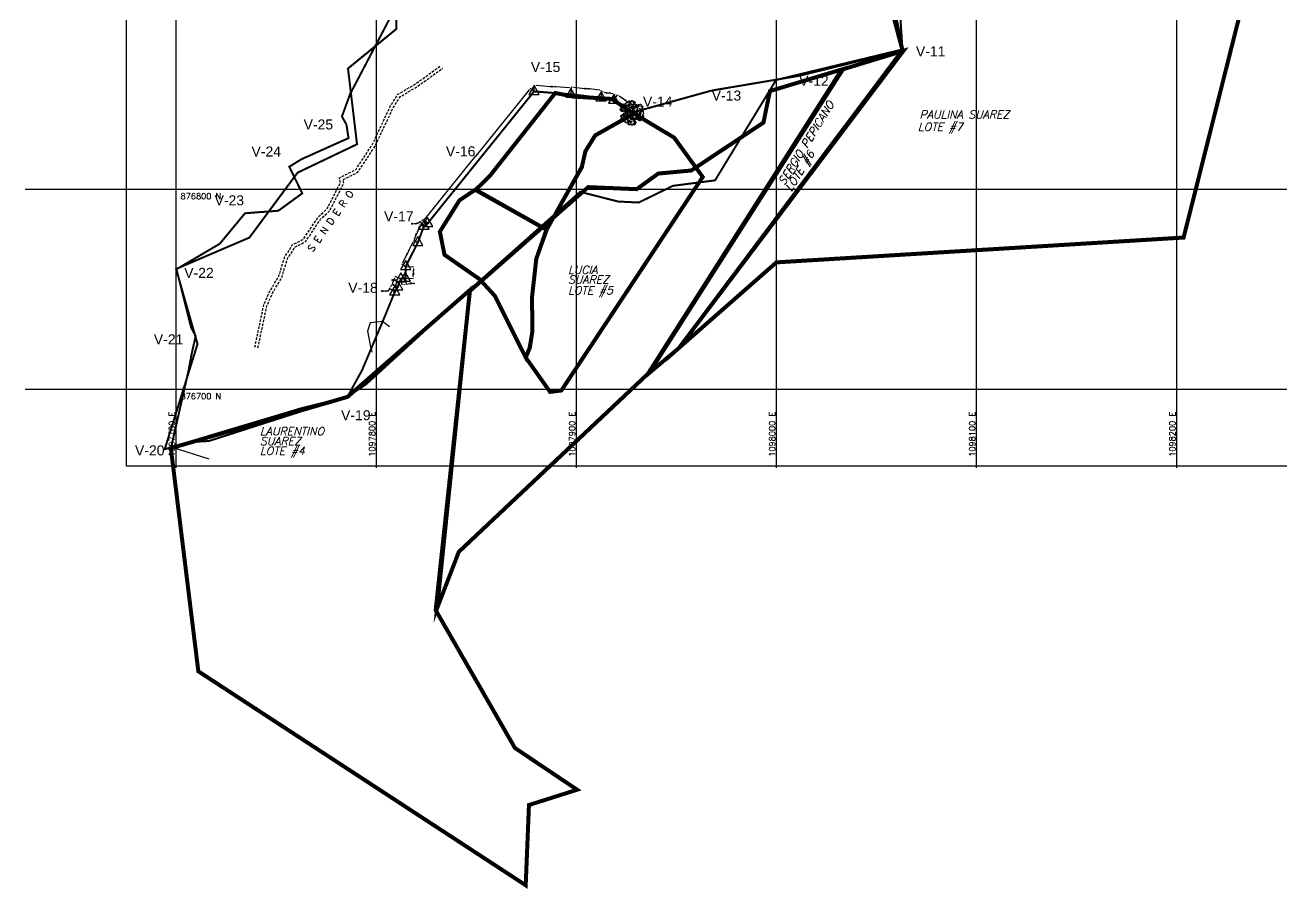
# Model space of a CAD drawing. Header units: metres. Extents: x 1097506 to 1098717, y 876450 to 877447.
# Drawn here: x 1097624 to 1098253, y 876450 to 876882 of the extents above; entities that cross this region are included whole.
import ezdxf

# ---------------------------------------------------------------- set-up
doc = ezdxf.new("R2010")
doc.units = ezdxf.units.M
doc.linetypes.add('AL_ZC01-ZC06_SALON SOCIAL_2014-09-09_V-0$0$HIDDEN', pattern=[0.375, 0.25, -0.125])
doc.linetypes.add('DASHED2', pattern=[0.375, 0.25, -0.125])
for name, color, linetype in [('Arbol', 3, 'Continuous'), ('ARBORIZACION', 74, 'Continuous'), ('area', 6, 'Continuous'), ('CALLEJON CARRETEABLE', 7, 'AL_ZC01-ZC06_SALON SOCIAL_2014-09-09_V-0$0$HIDDEN'), ('COORD_LIN', 8, 'Continuous'), ('COORD_TXT', 8, 'Continuous'), ('DELTA', 2, 'Continuous'), ('LoteJimmy', 7, 'Continuous'), ('LoteNacho', 7, 'Continuous'), ('LotePedro', 7, 'Continuous'), ('RECTIFIED_1073', 7, 'Continuous'), ('RECTIFIED_296', 7, 'Continuous'), ('TALLO', 36, 'Continuous'), ('Texto', 7, 'Continuous')]:
    doc.layers.add(name, color=color, linetype=linetype)
doc.styles.add('Italic', font='italic.shx', dxfattribs={"height": 1, "bigfont": '@extfont2.shx'})
doc.styles.get("Standard").update_dxf_attribs({"font": 'simplex.shx', "width": 0.6})
doc.styles.add('TEXTO-S', font='arial.ttf')
doc.styles.add('Textos 1', font='simplex.shx', dxfattribs={"height": 2})
doc.dimstyles.get("Standard").update_dxf_attribs({"dimtxt": 10, "dimasz": 5, "dimexe": 0.18, "dimexo": 0.0625, "dimgap": 0.09, "dimtad": 0, "dimtih": 1, "dimtoh": 1, "dimdec": 4, "dimzin": 0, "dimdsep": 46, "dimtxsty": 'Standard', "dimcen": 5, "dimadec": 0, "dimazin": 0, "dimtfac": 1, "dimtdec": 4, "dimtofl": 0, "dimtmove": 0, "dimatfit": 3, "dimfxl": 1, "dimtolj": 1, "dimtzin": 0, "dimarcsym": 0})

# ---------------------------------------------------------------- blocks, each defined once
blk = doc.blocks.new('ARBOL.')
at = {"layer": 'ARBORIZACION'}
for points in [[(-1.05, 0.44, -0.018621), (-1.05, 0.43, -0.138655), (-1.07, 0.38, -0.42513), (-1.14, 0.36, 0.493286), (-1.2, 0.34, 0.446728), (-1.17, 0.29, -0.42527), (-1.14, 0.23, -0.283888), (-1.22, 0.16, -0.330498), (-1.3, 0.2, -0.00684), (-1.32, 0.24, -0.006737), (-1.34, 0.28, -0.010304), (-1.37, 0.35, 0.008997), (-1.4, 0.42, 1.810154), (-1.46, 0.32, -0.595659), (-1.41, 0.23, -0.197962), (-1.48, 0.18, -0.260129), (-1.53, 0.2, -0.30099), (-1.54, 0.25, 0.338536), (-1.55, 0.28, 0.741946), (-1.6, 0.25, -0.642474), (-1.65, 0.21, -0.174612), (-1.68, 0.23, -0.110443), (-1.69, 0.29, -0.420671), (-1.64, 0.34, 0.623929), (-1.61, 0.4, 0.185737), (-1.65, 0.42), (-1.69, 0.41), (-1.72, 0.41, -0.066827), (-1.75, 0.4, -0.241478), (-1.84, 0.42, -0.127564), (-1.88, 0.47, -0.15519), (-1.88, 0.53, -0.116324), (-1.85, 0.58, -0.088142), (-1.78, 0.63, -0.198863), (-1.72, 0.64, 0.247879), (-1.66, 0.65, 0.248494), (-1.63, 0.71, 0.205018), (-1.67, 0.79, 0.185014), (-1.71, 0.8, -0.194133), (-1.74, 0.81, -0.195862), (-1.77, 0.87, -0.145313), (-1.75, 0.95, -0.126124), (-1.7, 1, -0.138655), (-1.65, 1.01, -0.42513), (-1.6, 0.96, 0.493286), (-1.55, 0.92, 0.446728), (-1.52, 0.97, -0.289779), (-1.51, 1.02), (-1.48, 1.05), (-1.45, 1.09), (-1.41, 1.12), (-1.43, 1.16, -0.090767), (-1.46, 1.19, -0.241478), (-1.49, 1.28, -0.127564), (-1.46, 1.34, -0.15519), (-1.42, 1.37, -0.116324), (-1.35, 1.37, -0.088142), (-1.28, 1.34, -0.198863), (-1.24, 1.29, 0.247879), (-1.2, 1.25, 0.248494), (-1.13, 1.26, 0.205018), (-1.09, 1.33, 0.185014), (-1.1, 1.36, -0.194133), (-1.1, 1.4, -0.195862), (-1.07, 1.45, -0.145313), (-0.99, 1.48, -0.073016), (-0.95, 1.48), (-0.92, 1.49), (-0.9, 1.53), (-0.89, 1.56, -0.041085), (-0.88, 1.58, -0.15519), (-0.85, 1.63, -0.116324), (-0.79, 1.64, -0.088142), (-0.71, 1.64, -0.198863), (-0.66, 1.6, 0.247879), (-0.61, 1.57, 0.248494), (-0.54, 1.59, 0.205018), (-0.52, 1.68, 0.185014), (-0.54, 1.71, -0.194133), (-0.56, 1.74, -0.195862), (-0.54, 1.8, -0.145313), (-0.47, 1.85, -0.126124), (-0.41, 1.85, -0.138655), (-0.35, 1.83, -0.42513), (-0.35, 1.75, 0.493286), (-0.34, 1.69, 0.446728), (-0.28, 1.71, -0.289779), (-0.24, 1.74), (-0.2, 1.74), (-0.15, 1.74), (-0.1, 1.74), (-0.09, 1.79, -0.090767), (-0.1, 1.83, -0.241478), (-0.06, 1.91, -0.127564), (0, 1.94, -0.15519), (0.06, 1.93, -0.116324), (0.11, 1.89, -0.088142), (0.14, 1.82, -0.198863), (0.14, 1.75, 0.247879), (0.14, 1.7, 0.248494), (0.19, 1.66, 0.205018), (0.27, 1.68, 0.185014), (0.29, 1.71, -0.194133), (0.31, 1.75, -0.195862), (0.37, 1.76, -0.145313), (0.45, 1.73, -0.126124), (0.49, 1.68, -0.138655), (0.49, 1.62, -0.42513), (0.43, 1.58, 0.493286), (0.38, 1.54, 0.446728), (0.43, 1.5, -0.42527), (0.48, 1.46, -0.283888), (0.44, 1.36, -0.330498), (0.34, 1.37, -0.00684), (0.31, 1.4, -0.003368), (0.29, 1.41), (0.27, 1.41), (0.24, 1.4), (0.21, 1.37), (0.19, 1.34), (0.2, 1.28, -0.018621), (0.21, 1.27, -0.138655), (0.24, 1.22, -0.42513), (0.2, 1.16, 0.493286), (0.17, 1.1, 0.446728), (0.23, 1.08, -0.42527), (0.29, 1.07, -0.283888), (0.29, 0.96, -0.330498), (0.2, 0.93, -0.00684), (0.16, 0.95, -0.006737), (0.11, 0.96, -0.010304), (0.04, 0.99, 0.008997), (-0.03, 1.01, 1.810154), (0, 0.9, -0.595659), (0.1, 0.87, -0.197962), (0.09, 0.79, -0.260129), (0.04, 0.77, -0.30099), (0, 0.79, 0.338536), (-0.03, 0.81, 0.741946), (-0.04, 0.75, -0.642474), (-0.05, 0.69, -0.174612), (-0.09, 0.68, -0.110443), (-0.14, 0.71, -0.420671), (-0.14, 0.79, 0.623929), (-0.16, 0.85, 0.207294), (-0.21, 0.83, -0.105912), (-0.25, 0.81), (-0.32, 0.8), (-0.38, 0.87), (-0.43, 0.79, -0.018621), (-0.43, 0.78, -0.138655), (-0.43, 0.72, -0.42513), (-0.49, 0.69, 0.493286), (-0.55, 0.65, 0.446728), (-0.5, 0.6, -0.42527), (-0.45, 0.56, -0.283888), (-0.5, 0.47, -0.330498), (-0.59, 0.48, -0.00684), (-0.63, 0.51, -0.006737), (-0.66, 0.55, -0.010304), (-0.71, 0.6, 0.008997), (-0.76, 0.66, 1.810154), (-0.79, 0.55, -0.595659), (-0.71, 0.47, -0.197962), (-0.76, 0.41, -0.260129), (-0.82, 0.41, -0.30099), (-0.84, 0.45, 0.338536), (-0.86, 0.48, 0.741946), (-0.9, 0.43, -0.642474), (-0.93, 0.38, -0.174612), (-0.96, 0.39, -0.110443), (-0.99, 0.44, -0.103456), (-1, 0.46, 0.623929)], [(-1.18, 0.64, -0.018621), (-1.18, 0.64, -0.138655), (-1.21, 0.69, -0.42513), (-1.17, 0.75, 0.493286), (-1.14, 0.81, 0.446728), (-1.2, 0.83, -0.42527), (-1.26, 0.85, -0.283888), (-1.26, 0.95, -0.330498), (-1.17, 0.98, -0.00684), (-1.13, 0.97, -0.006737), (-1.08, 0.95, -0.010304), (-1.01, 0.93, 0.008997), (-0.94, 0.9, 1.810154), (-0.97, 1.01, -0.595659), (-1.07, 1.04, -0.197962), (-1.06, 1.12, -0.260129), (-1, 1.15, -0.30099), (-0.97, 1.12, 0.338536), (-0.93, 1.1, 0.741946), (-0.92, 1.16, -0.642474), (-0.92, 1.23, -0.174612), (-0.88, 1.23, -0.110443), (-0.83, 1.2, -0.420671), (-0.83, 1.12, 0.623929), (-0.81, 1.06, 0.207294), (-0.76, 1.08, -0.105912), (-0.72, 1.1, 0.105912), (-0.68, 1.12, -0.207294), (-0.62, 1.14, -0.623929), (-0.6, 1.08, 0.420671), (-0.6, 1.01, 0.110443), (-0.55, 0.98, 0.174612), (-0.51, 0.98, 0.642474), (-0.51, 1.04, -0.741946), (-0.5, 1.11, -0.338536), (-0.47, 1.08, 0.30099), (-0.43, 1.06, 0.260129), (-0.38, 1.09, 0.197962), (-0.36, 1.16, 0.595659), (-0.47, 1.19, -1.810154), (-0.49, 1.31, -0.008997), (-0.42, 1.28, 0.010304), (-0.35, 1.25, 0.006737), (-0.31, 1.24, 0.00684), (-0.26, 1.22, 0.330498), (-0.18, 1.26, 0.283888), (-0.17, 1.36, 0.42527), (-0.24, 1.38, -0.446728), (-0.3, 1.39, -0.493286), (-0.27, 1.45, 0.42513), (-0.23, 1.51, 0.138655), (-0.26, 1.57, 0.018621), (-0.26, 1.57)], [(0.91, 0.64, -0.018621), (0.9, 0.65, -0.138655), (0.86, 0.69, -0.42513), (0.88, 0.76, 0.493286), (0.9, 0.83, 0.446728), (0.83, 0.83, -0.42527), (0.77, 0.83, -0.283888), (0.74, 0.93, -0.330498), (0.82, 0.98, -0.00684), (0.87, 0.98, -0.006737), (0.91, 0.98, -0.010304), (0.99, 0.97, 0.008997), (1.06, 0.96, 1.810154), (1.01, 1.06, -0.595659), (0.9, 1.07, -0.197962), (0.9, 1.14, -0.260129), (0.94, 1.18, -0.30099), (0.98, 1.17, 0.338536), (1.02, 1.16, 0.741946), (1.01, 1.22, -0.642474), (1, 1.28, -0.174612), (1.04, 1.29, -0.110443), (1.09, 1.28, -0.420671), (1.11, 1.2, 0.623929), (1.15, 1.15, 0.185737), (1.19, 1.18), (1.2, 1.22), (1.21, 1.24, -0.066827), (1.21, 1.27, -0.241478), (1.28, 1.34, -0.127564), (1.35, 1.34, -0.15519), (1.4, 1.32, -0.116324), (1.43, 1.26, -0.088142), (1.44, 1.18, -0.198863), (1.41, 1.12, 0.247879), (1.39, 1.07, 0.248494), (1.43, 1.01, 0.205018), (1.51, 1.01, 0.185014), (1.54, 1.03, -0.194133), (1.57, 1.06, -0.195862), (1.63, 1.05, -0.145313), (1.69, 1, -0.126124), (1.71, 0.93, -0.138655), (1.7, 0.88, -0.42513), (1.63, 0.86, 0.493286), (1.57, 0.84, 0.446728), (1.6, 0.78, -0.289779), (1.63, 0.75), (1.65, 0.71), (1.66, 0.67), (1.67, 0.62), (1.72, 0.61, -0.090767), (1.76, 0.63, -0.241478), (1.85, 0.61, -0.127564), (1.89, 0.55, -0.15519), (1.89, 0.5, -0.116324), (1.86, 0.44, -0.088142), (1.8, 0.39, -0.198863), (1.73, 0.38, 0.247879), (1.68, 0.37, 0.248494), (1.65, 0.31, 0.205018), (1.69, 0.23, 0.185014), (1.73, 0.22, -0.194133), (1.76, 0.21, -0.195862), (1.79, 0.16, -0.145313), (1.77, 0.07, -0.073016), (1.75, 0.04), (1.75, 0.01), (1.77, -0.03), (1.8, -0.05, -0.041085), (1.81, -0.07, -0.15519), (1.83, -0.12, -0.116324), (1.82, -0.18, -0.088142), (1.77, -0.25, -0.198863), (1.71, -0.27, 0.247879), (1.66, -0.3, 0.248494), (1.65, -0.37, 0.205018), (1.71, -0.43, 0.185014), (1.75, -0.43, -0.194133), (1.78, -0.43, -0.195862), (1.83, -0.48, -0.145313), (1.83, -0.56, -0.126124), (1.81, -0.62, -0.138655), (1.76, -0.65, -0.42513), (1.69, -0.62, 0.493286), (1.63, -0.59, 0.446728), (1.62, -0.65, -0.289779), (1.62, -0.7), (1.61, -0.74), (1.59, -0.78), (1.56, -0.83), (1.59, -0.86, -0.090767), (1.63, -0.88, -0.241478), (1.68, -0.95, -0.127564), (1.68, -1.02, -0.15519), (1.64, -1.06, -0.116324), (1.58, -1.08, -0.088142), (1.5, -1.08, -0.198863), (1.45, -1.04, 0.247879), (1.4, -1.01, 0.248494), (1.34, -1.04, 0.205018), (1.32, -1.12, 0.185014), (1.34, -1.15, -0.194133), (1.35, -1.19, -0.195862), (1.34, -1.25, -0.145313), (1.27, -1.3, -0.126124), (1.21, -1.3, -0.138655), (1.16, -1.28, -0.42513), (1.15, -1.21, 0.493286), (1.14, -1.14, 0.446728), (1.08, -1.16, -0.42527), (1.02, -1.19, -0.283888), (0.96, -1.1, -0.330498), (1.01, -1.03, -0.00684), (1.05, -1.01, -0.003368), (1.08, -1), (1.09, -0.99), (1.1, -0.95), (1.08, -0.91), (1.06, -0.88), (1, -0.86, -0.018621), (1, -0.86, -0.138655), (0.94, -0.86, -0.42513), (0.9, -0.8, 0.493286), (0.87, -0.74, 0.446728), (0.82, -0.78, -0.42527), (0.78, -0.83, -0.283888), (0.69, -0.78, -0.330498), (0.7, -0.69, -0.00684), (0.74, -0.65, -0.006737), (0.77, -0.62, -0.010304), (0.83, -0.58, 0.008997), (0.89, -0.53, 1.810154), (0.78, -0.49, -0.595659), (0.7, -0.57, -0.197962), (0.64, -0.52, -0.260129), (0.64, -0.46, -0.30099), (0.68, -0.44, 0.338536), (0.72, -0.42, 0.741946), (0.67, -0.38, -0.642474), (0.62, -0.35, -0.174612), (0.63, -0.31, -0.110443), (0.69, -0.28, -0.420671), (0.75, -0.32, 0.623929), (0.81, -0.33, 0.207294), (0.82, -0.28, -0.105912), (0.82, -0.23), (0.85, -0.17), (0.94, -0.15), (0.9, -0.06, -0.018621), (0.89, -0.06, -0.138655), (0.84, -0.03, -0.42513), (0.84, 0.04, 0.493286), (0.83, 0.11, 0.446728), (0.77, 0.09, -0.42527), (0.71, 0.07, -0.283888), (0.65, 0.16, -0.330498), (0.71, 0.23, -0.00684), (0.75, 0.24, -0.006737), (0.8, 0.25, -0.010304), (0.87, 0.27, 0.008997), (0.95, 0.28, 1.810154), (0.87, 0.37, -0.595659), (0.76, 0.34, -0.197962), (0.73, 0.41, -0.260129), (0.76, 0.46, -0.30099), (0.8, 0.46, 0.338536), (0.84, 0.46, 0.741946), (0.82, 0.52, -0.642474), (0.79, 0.57, -0.174612), (0.82, 0.59, -0.110443), (0.88, 0.6, -0.103456), (0.9, 0.59, 0.623929)], [(1.14, 0.66, -0.018621), (1.15, 0.66, -0.138655), (1.2, 0.66, -0.42513), (1.24, 0.59, 0.493286), (1.27, 0.53, 0.446728), (1.32, 0.58, -0.42527), (1.36, 0.62, -0.283888), (1.45, 0.57, -0.330498), (1.44, 0.48, -0.00684), (1.4, 0.45, -0.006737), (1.37, 0.42, -0.010304), (1.31, 0.37, 0.008997), (1.25, 0.32, 1.810154), (1.36, 0.29, -0.595659), (1.44, 0.36, -0.197962), (1.49, 0.31, -0.260129), (1.49, 0.25, -0.30099), (1.45, 0.23, 0.338536), (1.42, 0.21, 0.741946), (1.46, 0.17, -0.642474), (1.52, 0.14, -0.174612), (1.5, 0.1, -0.110443), (1.45, 0.08, -0.420671), (1.38, 0.11, 0.623929), (1.33, 0.12, 0.207294), (1.31, 0.07, -0.105912), (1.31, 0.03, 0.105912), (1.31, -0.02, -0.207294), (1.3, -0.07, -0.623929), (1.24, -0.06, 0.420671), (1.17, -0.03, 0.110443), (1.12, -0.05, 0.174612), (1.1, -0.09, 0.642474), (1.16, -0.12, -0.741946), (1.2, -0.16, -0.338536), (1.17, -0.18, 0.30099), (1.13, -0.2, 0.260129), (1.13, -0.26, 0.197962), (1.19, -0.31, 0.595659), (1.27, -0.24, -1.810154), (1.38, -0.27, -0.008997), (1.32, -0.32, 0.010304), (1.26, -0.37, 0.006737), (1.22, -0.4, 0.00684), (1.19, -0.43, 0.330498), (1.17, -0.52, 0.283888), (1.26, -0.57, 0.42527), (1.31, -0.53, -0.446728), (1.35, -0.48, -0.493286), (1.39, -0.54, 0.42513), (1.42, -0.6, 0.138655), (1.48, -0.6, 0.018621), (1.49, -0.6)], [(0.1, -1.15, -0.018621), (0.11, -1.15, -0.138655), (0.17, -1.13, -0.42513), (0.22, -1.19, 0.493286), (0.27, -1.23, 0.446728), (0.3, -1.18, -0.42527), (0.33, -1.12, -0.283888), (0.43, -1.15, -0.330498), (0.44, -1.25, -0.00684), (0.41, -1.28, -0.006737), (0.39, -1.32, -0.010304), (0.34, -1.38, 0.008997), (0.3, -1.44, 1.810154), (0.41, -1.45, -0.595659), (0.47, -1.36, -0.197962), (0.54, -1.39, -0.260129), (0.55, -1.45, -0.30099), (0.52, -1.48, 0.338536), (0.49, -1.5, 0.741946), (0.55, -1.53, -0.642474), (0.61, -1.55, -0.174612), (0.6, -1.59, -0.110443), (0.56, -1.63, -0.420671), (0.48, -1.61, 0.623929), (0.42, -1.61, 0.185737), (0.42, -1.66), (0.45, -1.69), (0.47, -1.71, -0.066827), (0.49, -1.73, -0.241478), (0.52, -1.82, -0.127564), (0.49, -1.88, -0.15519), (0.44, -1.91, -0.116324), (0.38, -1.91, -0.088142), (0.31, -1.88, -0.198863), (0.27, -1.83, 0.247879), (0.23, -1.78, 0.248494), (0.16, -1.79, 0.205018), (0.12, -1.86, 0.185014), (0.12, -1.9, -0.194133), (0.13, -1.93, -0.195862), (0.09, -1.98, -0.145313), (0.01, -2.01, -0.126124), (-0.05, -1.99, -0.138655), (-0.09, -1.95, -0.42513), (-0.07, -1.88, 0.493286), (-0.06, -1.82, 0.446728), (-0.12, -1.82, -0.289779), (-0.17, -1.83), (-0.21, -1.83), (-0.26, -1.81), (-0.3, -1.8), (-0.33, -1.84, -0.090767), (-0.34, -1.88, -0.241478), (-0.4, -1.95, -0.127564), (-0.47, -1.95, -0.15519), (-0.52, -1.93, -0.116324), (-0.55, -1.88, -0.088142), (-0.56, -1.8, -0.198863), (-0.53, -1.74, 0.247879), (-0.52, -1.68, 0.248494), (-0.56, -1.63, 0.205018), (-0.64, -1.63, 0.185014), (-0.67, -1.65, -0.194133), (-0.7, -1.68, -0.195862), (-0.76, -1.67, -0.145313), (-0.83, -1.62, -0.073016), (-0.84, -1.58), (-0.87, -1.56), (-0.91, -1.56), (-0.95, -1.57, -0.041085), (-0.97, -1.58, -0.15519), (-1.02, -1.57, -0.116324), (-1.07, -1.53, -0.088142), (-1.1, -1.45, -0.198863), (-1.09, -1.39, 0.247879), (-1.09, -1.33, 0.248494), (-1.15, -1.29, 0.205018), (-1.23, -1.31, 0.185014), (-1.25, -1.34, -0.194133), (-1.27, -1.37, -0.195862), (-1.33, -1.39, -0.145313), (-1.41, -1.35, -0.126124), (-1.44, -1.3, -0.138655), (-1.44, -1.24, -0.42513), (-1.38, -1.2, 0.493286), (-1.33, -1.16, 0.446728), (-1.38, -1.12, -0.289779), (-1.42, -1.1), (-1.44, -1.07), (-1.47, -1.03), (-1.5, -0.98), (-1.55, -0.99, -0.090767), (-1.58, -1.02, -0.241478), (-1.67, -1.03, -0.127564), (-1.72, -0.99, -0.15519), (-1.74, -0.94, -0.116324), (-1.73, -0.88, -0.088142), (-1.69, -0.81, -0.198863), (-1.63, -0.78, 0.247879), (-1.58, -0.75, 0.248494), (-1.57, -0.68, 0.205018), (-1.63, -0.62, 0.185014), (-1.67, -0.63, -0.194133), (-1.71, -0.62, -0.195862), (-1.75, -0.58, -0.145313), (-1.76, -0.5, -0.126124), (-1.73, -0.44, -0.138655), (-1.69, -0.41, -0.42513), (-1.62, -0.44, 0.493286), (-1.56, -0.46, 0.446728), (-1.55, -0.4, -0.42527), (-1.54, -0.33, -0.283888), (-1.44, -0.32, -0.330498), (-1.4, -0.41, -0.00684), (-1.4, -0.45, -0.003368), (-1.41, -0.47), (-1.4, -0.49), (-1.38, -0.52), (-1.33, -0.53), (-1.29, -0.53), (-1.25, -0.48, -0.018621), (-1.25, -0.48, -0.138655), (-1.22, -0.43, -0.42513), (-1.14, -0.43, 0.493286), (-1.08, -0.43, 0.446728), (-1.09, -0.36, -0.42527), (-1.11, -0.3, -0.283888), (-1.02, -0.25, -0.330498), (-0.95, -0.31, -0.00684), (-0.94, -0.36, -0.006737), (-0.93, -0.4, -0.010304), (-0.92, -0.48, 0.008997), (-0.9, -0.55, 1.810154), (-0.82, -0.47, -0.595659), (-0.84, -0.37, -0.197962), (-0.77, -0.34, -0.260129), (-0.72, -0.37, -0.30099), (-0.73, -0.42, 0.338536), (-0.73, -0.45, 0.741946), (-0.67, -0.43, -0.642474), (-0.61, -0.4, -0.174612), (-0.59, -0.44, -0.110443), (-0.59, -0.5, -0.420671), (-0.65, -0.53, 0.623929), (-0.69, -0.58, 0.207294), (-0.65, -0.62, -0.105912), (-0.61, -0.64), (-0.58, -0.7), (-0.6, -0.78), (-0.5, -0.79, -0.018621), (-0.5, -0.78, -0.138655), (-0.45, -0.75, -0.42513), (-0.39, -0.79, 0.493286), (-0.33, -0.82, 0.446728), (-0.31, -0.76, -0.42527), (-0.3, -0.69, -0.283888), (-0.19, -0.69, -0.330498), (-0.16, -0.77, -0.00684), (-0.17, -0.82, -0.006737), (-0.18, -0.86, -0.010304), (-0.21, -0.94, 0.008997), (-0.23, -1.01, 1.810154), (-0.12, -0.98, -0.595659), (-0.09, -0.87, -0.197962), (-0.02, -0.88, -0.260129), (0.01, -0.93, -0.30099), (-0.01, -0.97, 0.338536), (-0.03, -1, 0.741946), (0.03, -1.01, -0.642474), (0.1, -1.01, -0.174612), (0.1, -1.05, -0.110443), (0.08, -1.1, -0.103456), (0.06, -1.12, 0.623929)], [(0, -1.36, -0.018621), (-0.01, -1.37, -0.138655), (-0.04, -1.41, -0.42513), (-0.11, -1.41, 0.493286), (-0.17, -1.41, 0.446728), (-0.16, -1.47, -0.42527), (-0.14, -1.54, -0.283888), (-0.24, -1.59, -0.330498), (-0.31, -1.53, -0.00684), (-0.32, -1.48, -0.006737), (-0.32, -1.44, -0.010304), (-0.33, -1.36, 0.008997), (-0.35, -1.29, 1.810154), (-0.43, -1.36, -0.595659), (-0.41, -1.47, -0.197962), (-0.48, -1.49, -0.260129), (-0.53, -1.46, -0.30099), (-0.53, -1.42, 0.338536), (-0.52, -1.38, 0.741946), (-0.58, -1.4, -0.642474), (-0.64, -1.43, -0.174612), (-0.66, -1.4, -0.110443), (-0.66, -1.34, -0.420671), (-0.6, -1.3, 0.623929), (-0.56, -1.25, 0.207294), (-0.6, -1.22, -0.105912), (-0.63, -1.19, 0.105912), (-0.67, -1.17, -0.207294), (-0.71, -1.13, -0.623929), (-0.67, -1.08, 0.420671), (-0.61, -1.05, 0.110443), (-0.61, -0.99, 0.174612), (-0.63, -0.95, 0.642474), (-0.69, -0.98, -0.741946), (-0.75, -1, -0.338536), (-0.75, -0.97, 0.30099), (-0.74, -0.92, 0.260129), (-0.79, -0.89, 0.197962), (-0.86, -0.92, 0.595659), (-0.84, -1.02, -1.810154), (-0.92, -1.1, -0.008997), (-0.94, -1.03, 0.010304), (-0.95, -0.95, 0.006737), (-0.96, -0.91, 0.00684), (-0.97, -0.86, 0.330498), (-1.04, -0.8, 0.283888), (-1.13, -0.85, 0.42527), (-1.11, -0.91, -0.446728), (-1.1, -0.98, -0.493286), (-1.16, -0.98, 0.42513), (-1.24, -0.98, 0.138655), (-1.27, -1.03, 0.018621), (-1.27, -1.03)]]:
    blk.add_lwpolyline(points, format="xyb", dxfattribs=at)
for points in [[(0.9, 0.59), (0.93, 0.59), (0.93, 0.61), (0.91, 0.64)], [(-0.6, -0.78), (-0.6, -0.78)]]:
    blk.add_lwpolyline(points, dxfattribs=at)
at = {"layer": 'TALLO'}
for p, q in [((0.6, 1.34), (0.62, 1.33)), ((0.82, 1.23), (0.84, 1.23)), ((-1.41, -0.22), (-1.4, -0.27)), ((0.48, -1.47), (0.46, -1.49))]:
    blk.add_line(p, q, dxfattribs=at)
for points in [[(-1.14, 0.25), (-1.05, 0.24), (-0.93, 0.19), (-0.8, -0.01), (-0.94, -0.02), (-1.07, -0.04), (-1.18, -0.06), (-1.27, -0.08), (-1.32, -0.11), (-1.41, -0.22)], [(-1.4, -0.27), (-1.28, -0.14), (-1.08, -0.1), (-0.95, -0.11), (-0.75, -0.06), (-0.58, -0.01), (-0.37, 0.02), (-0.28, 0.03), (-0.12, 0.04), (-0.02, -0.08), (-0.04, -0.25), (-0.04, -0.25), (-0.25, -0.35), (-0.39, -0.37), (-0.59, -0.41), (-0.6, -0.41)], [(-0.73, 0.43), (-0.67, 0.4), (-0.58, 0.23), (-0.52, 0.13), (-0.64, 0.07), (-0.79, 0.09), (-0.85, 0.19), (-0.95, 0.25), (-1.11, 0.29), (-1.19, 0.3)], [(-0.64, 0.52), (-0.63, 0.48), (-0.71, 0.49)], [(-0.05, 0.8), (-0.05, 0.8), (0.04, 0.64), (0.07, 0.56), (0.06, 0.46), (0.04, 0.28), (-0.1, 0.18), (-0.26, 0.16), (-0.41, 0.13), (-0.5, 0.22), (-0.57, 0.4), (-0.57, 0.47)], [(-0.11, 0.97), (-0.06, 0.88), (0.02, 0.8), (0.08, 0.92), (0.1, 0.97)], [(0.84, 1.23), (0.77, 1.07), (0.66, 0.97), (0.46, 0.87), (0.32, 0.78), (0.14, 0.54), (0.11, 0.24), (0.01, 0.1), (0.09, -0.02), (0.41, 0.05), (0.6, 0.11), (0.65, 0.16)], [(0.14, 0.95), (0.12, 0.91), (0.13, 0.72), (0.24, 0.79), (0.32, 0.83), (0.5, 0.92), (0.62, 1), (0.59, 1.15), (0.56, 1.24), (0.6, 1.34)], [(0.66, 0.11), (0.58, 0.07), (0.76, 0.03), (0.84, 0.04)], [(0.62, 1.33), (0.59, 1.24), (0.64, 1.12), (0.65, 1.04), (0.7, 1.07), (0.73, 1.11), (0.82, 1.23)], [(0.46, -1.49), (0.43, -1.35), (0.32, -1.06), (0.18, -0.87), (0.05, -0.75), (0, -0.63), (0, -0.51), (0, -0.42), (-0.09, -0.36), (-0.17, -0.42), (-0.33, -0.46), (-0.47, -0.44), (-0.55, -0.5), (-0.65, -0.61), (-0.65, -0.62)], [(0.82, -0.29), (0.79, -0.27), (0.54, -0.24), (0.29, -0.11), (0.21, -0.13), (0.15, -0.2), (0.08, -0.26), (0.04, -0.38), (0.07, -0.46), (0.11, -0.67), (0.28, -0.8), (0.45, -0.88), (0.63, -0.89), (0.84, -0.83), (0.9, -0.81)], [(0.43, -1.11), (0.35, -0.95), (0.23, -0.83), (0.43, -0.94), (0.57, -0.96), (0.7, -1.02), (0.89, -1.06), (0.96, -1.12)], [(0.48, -1.47), (0.47, -1.38), (0.43, -1.11)], [(0.84, -0.03), (0.69, -0.04), (0.56, -0.02), (0.5, -0.06), (0.44, -0.07), (0.55, -0.15), (0.7, -0.18), (0.83, -0.21)], [(0.96, -1.07), (0.94, -1.05), (0.91, -1.02), (0.81, -1), (0.65, -0.97), (0.62, -0.94), (0.72, -0.9), (0.91, -0.84)]]:
    blk.add_lwpolyline(points, dxfattribs=at)
blk = doc.blocks.new('*D8')
at = {"color": 0, "lineweight": -2, "transparency": 16777216}
for p, q in [((1097876.35, 876849.55), (1097851.36, 876818.57)), ((1097878.82, 876848.84), (1097876.96, 876850.34)), ((1097824.38, 876785.12), (1097849.79, 876816.62)), ((1097825.6, 876782.85), (1097823.74, 876784.35))]:
    blk.add_line(p, q, dxfattribs=at)
at = {"color": 0, "transparency": 16777216}
for points in [[(1097876.22, 876849.66), (1097876.48, 876849.45), (1097876.98, 876850.33)], [(1097824.25, 876785.22), (1097824.51, 876785.01), (1097823.75, 876784.34)]]:
    blk.add_solid(points, dxfattribs=at)
at = {"layer": 'Defpoints', "color": 0, "transparency": 16777216}
for p in [(1097878.83, 876848.84, 2937.85), (1097823.75, 876784.34), (1097825.6, 876782.85, 2937.85)]:
    blk.add_point(p, dxfattribs=at)
at = {"color": 0, "transparency": 16777216, "insert": (1097850.57, 876817.59), "char_height": 0.5, "attachment_point": 5, "rotation": 55}
blk.add_mtext('\\A1;84.78. mts', dxfattribs=at)
blk = doc.blocks.new('*D7')
at = {"color": 0, "lineweight": -2, "transparency": 16777216}
for p, q in [((1097820.75, 876782.76), (1097819.75, 876782.76)), ((1097821.97, 876783.73), (1097820.75, 876782.76)), ((1097823.79, 876781.42), (1097821.96, 876783.74)), ((1097823, 876784.54), (1097822.76, 876784.35)), ((1097825.6, 876782.85), (1097823.77, 876785.17))]:
    blk.add_line(p, q, dxfattribs=at)
at = {"color": 0, "transparency": 16777216}
for points in [[(1097822.65, 876784.48), (1097822.86, 876784.22), (1097821.97, 876783.73)], [(1097822.89, 876784.67), (1097823.1, 876784.41), (1097823.78, 876785.16)]]:
    blk.add_solid(points, dxfattribs=at)
at = {"layer": 'Defpoints', "color": 0, "transparency": 16777216}
for p in [(1097821.97, 876783.73), (1097823.8, 876781.42, -10.08), (1097825.6, 876782.85, -9.35)]:
    blk.add_point(p, dxfattribs=at)
at = {"color": 0, "transparency": 16777216, "insert": (1097818.67, 876782.76), "char_height": 0.5, "attachment_point": 5}
blk.add_mtext('\\A1;2.31. mts', dxfattribs=at)
blk = doc.blocks.new('*D9')
at = {"color": 0, "lineweight": -2, "transparency": 16777216}
for p, q in [((1097821.46, 876781.24), (1097820.68, 876779.17)), ((1097823.79, 876781.42), (1097821.8, 876782.18)), ((1097820.72, 876773.34), (1097818.73, 876774.1)), ((1097819.1, 876775.02), (1097819.89, 876777.09))]:
    blk.add_line(p, q, dxfattribs=at)
at = {"color": 0, "transparency": 16777216}
for points in [[(1097821.31, 876781.29), (1097821.62, 876781.18), (1097821.82, 876782.17)], [(1097818.95, 876775.08), (1097819.26, 876774.97), (1097818.75, 876774.09)]]:
    blk.add_solid(points, dxfattribs=at)
at = {"layer": 'Defpoints', "color": 0, "transparency": 16777216}
for p in [(1097823.8, 876781.42, 2937.85), (1097818.75, 876774.09), (1097820.73, 876773.34, 2937.85)]:
    blk.add_point(p, dxfattribs=at)
at = {"color": 0, "transparency": 16777216, "insert": (1097820.28, 876778.13), "char_height": 0.5, "attachment_point": 5, "rotation": 65}
blk.add_mtext('\\A1;8.64. mts', dxfattribs=at)
blk = doc.blocks.new('*D10')
at = {"color": 0, "lineweight": -2, "transparency": 16777216}
for p, q in [((1097820.72, 876773.34), (1097818.71, 876774.35)), ((1097818.28, 876773.45), (1097816.26, 876769.42)), ((1097814.7, 876761.32), (1097812.69, 876762.33)), ((1097813.16, 876763.21), (1097815.17, 876767.24))]:
    blk.add_line(p, q, dxfattribs=at)
at = {"color": 0, "transparency": 16777216}
for points in [[(1097818.13, 876773.52), (1097818.43, 876773.37), (1097818.73, 876774.34)], [(1097813.01, 876763.29), (1097813.3, 876763.14), (1097812.71, 876762.32)]]:
    blk.add_solid(points, dxfattribs=at)
at = {"layer": 'Defpoints', "color": 0, "transparency": 16777216}
for p in [(1097820.73, 876773.34, 2937.85), (1097812.71, 876762.32), (1097814.71, 876761.32, 2937.85)]:
    blk.add_point(p, dxfattribs=at)
at = {"color": 0, "transparency": 16777216, "insert": (1097815.72, 876768.33), "char_height": 0.5, "attachment_point": 5, "rotation": 65}
blk.add_mtext('\\A1;13.44. mts', dxfattribs=at)
blk = doc.blocks.new('*D11')
at = {"color": 0, "lineweight": -2, "transparency": 16777216}
for p, q in [((1097814.49, 876755.47), (1097818.39, 876755.33)), ((1097814.71, 876761.32), (1097818.62, 876761.17)), ((1097818.41, 876756.33), (1097818.45, 876757.25)), ((1097818.56, 876760.17), (1097818.53, 876759.47))]:
    blk.add_line(p, q, dxfattribs=at)
at = {"color": 0, "transparency": 16777216}
for points in [[(1097818.25, 876756.33), (1097818.58, 876756.32), (1097818.38, 876755.33)], [(1097818.39, 876760.18), (1097818.73, 876760.17), (1097818.6, 876761.17)]]:
    blk.add_solid(points, dxfattribs=at)
at = {"layer": 'Defpoints', "color": 0, "transparency": 16777216}
for p in [(1097814.49, 876755.47, 2937.85), (1097814.71, 876761.32, 2937.85), (1097818.38, 876755.33)]:
    blk.add_point(p, dxfattribs=at)
at = {"color": 0, "transparency": 16777216, "insert": (1097818.49, 876758.36), "char_height": 0.5, "attachment_point": 5, "rotation": 90}
blk.add_mtext('\\A1;5.85. mts', dxfattribs=at)
blk = doc.blocks.new('*D12')
at = {"color": 0, "lineweight": -2, "transparency": 16777216}
for p, q in [((1097814.49, 876755.47), (1097814.97, 876752.52)), ((1097812.27, 876755.1), (1097812.75, 876752.16)), ((1097813.73, 876752.34), (1097813.98, 876752.38)), ((1097814.97, 876752.54), (1097816.85, 876752.85))]:
    blk.add_line(p, q, dxfattribs=at)
at = {"color": 0, "transparency": 16777216}
for points in [[(1097813.71, 876752.5), (1097813.76, 876752.17), (1097812.75, 876752.18)], [(1097813.95, 876752.54), (1097814.01, 876752.21), (1097814.97, 876752.54)]]:
    blk.add_solid(points, dxfattribs=at)
at = {"layer": 'Defpoints', "color": 0, "transparency": 16777216}
for p in [(1097814.49, 876755.47, 16.6), (1097812.27, 876755.11, 16.6), (1097814.97, 876752.54)]:
    blk.add_point(p, dxfattribs=at)
at = {"color": 0, "transparency": 16777216, "insert": (1097817.96, 876752.85), "char_height": 0.5, "attachment_point": 5}
blk.add_mtext('\\A1;2.25. mts', dxfattribs=at)
blk = doc.blocks.new('*D13')
at = {"color": 0, "lineweight": -2, "transparency": 16777216}
for p, q in [((1097809.09, 876755.3), (1097808.88, 876754.8)), ((1097812.26, 876755.11), (1097809.44, 876756.24)), ((1097810.65, 876751.09), (1097807.83, 876752.22)), ((1097808.22, 876753.14), (1097808.68, 876754.28))]:
    blk.add_line(p, q, dxfattribs=at)
at = {"color": 0, "transparency": 16777216}
for points in [[(1097808.93, 876755.37), (1097809.24, 876755.24), (1097809.46, 876756.23)], [(1097808.07, 876753.2), (1097808.38, 876753.08), (1097807.85, 876752.21)]]:
    blk.add_solid(points, dxfattribs=at)
at = {"layer": 'Defpoints', "color": 0, "transparency": 16777216}
for p in [(1097809.46, 876756.23), (1097810.66, 876751.09, 16.6), (1097812.27, 876755.11, 16.6)]:
    blk.add_point(p, dxfattribs=at)
at = {"color": 0, "transparency": 16777216, "insert": (1097808.78, 876754.54), "char_height": 0.5, "attachment_point": 5}
blk.add_mtext('\\A1;4.33. mts', dxfattribs=at)
blk = doc.blocks.new('*D14')
at = {"color": 0, "lineweight": -2, "transparency": 16777216}
for p, q in [((1097805.8, 876749.05), (1097804.8, 876749.05)), ((1097806.5, 876750.23), (1097805.8, 876749.05)), ((1097809.21, 876748.64), (1097806.48, 876750.24)), ((1097807.43, 876751.82), (1097807, 876751.1)), ((1097810.65, 876751.09), (1097807.92, 876752.69))]:
    blk.add_line(p, q, dxfattribs=at)
at = {"color": 0, "transparency": 16777216}
for points in [[(1097806.86, 876751.18), (1097807.15, 876751.01), (1097806.5, 876750.23)], [(1097807.29, 876751.91), (1097807.58, 876751.74), (1097807.94, 876752.69)]]:
    blk.add_solid(points, dxfattribs=at)
at = {"layer": 'Defpoints', "color": 0, "transparency": 16777216}
for p in [(1097807.94, 876752.69), (1097810.66, 876751.09, 16.6), (1097809.22, 876748.64, 16.6)]:
    blk.add_point(p, dxfattribs=at)
at = {"color": 0, "transparency": 16777216, "insert": (1097803.7, 876749.05), "char_height": 0.5, "attachment_point": 5}
blk.add_mtext('\\A1;2.84. mts', dxfattribs=at)
blk = doc.blocks.new('*D15')
at = {"color": 0, "lineweight": -2, "transparency": 16777216}
for p, q in [((1097918.64, 876844.4), (1097920.51, 876847.17)), ((1097921.33, 876846.59), (1097924.09, 876844.72)), ((1097928.79, 876841.53), (1097926.03, 876843.41)), ((1097927.75, 876838.22), (1097929.63, 876840.99))]:
    blk.add_line(p, q, dxfattribs=at)
at = {"color": 0, "transparency": 16777216}
for points in [[(1097921.42, 876846.73), (1097921.24, 876846.45), (1097920.5, 876847.15)], [(1097928.88, 876841.67), (1097928.7, 876841.4), (1097929.62, 876840.97)]]:
    blk.add_solid(points, dxfattribs=at)
at = {"layer": 'Defpoints', "color": 0, "transparency": 16777216}
for p in [(1097918.63, 876844.4, 2937.85), (1097920.5, 876847.15), (1097927.75, 876838.22, 2937.85)]:
    blk.add_point(p, dxfattribs=at)
at = {"color": 0, "transparency": 16777216, "insert": (1097925.06, 876844.06), "char_height": 0.5, "attachment_point": 5, "rotation": 330}
blk.add_mtext('\\A1;11.01. mts', dxfattribs=at)
blk = doc.blocks.new('*D16')
at = {"color": 0, "lineweight": -2, "transparency": 16777216}
for p, q in [((1097912.31, 876845.6), (1097912.89, 876848.67)), ((1097913.87, 876848.47), (1097914.94, 876848.26)), ((1097918.23, 876847.64), (1097917.16, 876847.84)), ((1097918.64, 876844.4), (1097919.22, 876847.47))]:
    blk.add_line(p, q, dxfattribs=at)
at = {"color": 0, "transparency": 16777216}
for points in [[(1097913.9, 876848.63), (1097913.84, 876848.3), (1097912.89, 876848.65)], [(1097918.26, 876847.8), (1097918.2, 876847.48), (1097919.21, 876847.45)]]:
    blk.add_solid(points, dxfattribs=at)
at = {"layer": 'Defpoints', "color": 0, "transparency": 16777216}
for p in [(1097912.31, 876845.6, 2937.85), (1097912.89, 876848.65), (1097918.63, 876844.4, 2937.85)]:
    blk.add_point(p, dxfattribs=at)
at = {"color": 0, "transparency": 16777216, "insert": (1097916.05, 876848.05), "char_height": 0.5, "attachment_point": 5}
blk.add_mtext('\\A1;6.44. mts', dxfattribs=at)
blk = doc.blocks.new('*D17')
at = {"color": 0, "lineweight": -2, "transparency": 16777216}
for p, q in [((1097897.28, 876847.42), (1097897.73, 876851.13)), ((1097898.72, 876850.99), (1097904.04, 876850.35)), ((1097911.76, 876849.42), (1097906.43, 876850.06)), ((1097912.31, 876845.6), (1097912.76, 876849.32))]:
    blk.add_line(p, q, dxfattribs=at)
at = {"color": 0, "transparency": 16777216}
for points in [[(1097898.74, 876851.16), (1097898.7, 876850.83), (1097897.72, 876851.11)], [(1097911.78, 876849.58), (1097911.74, 876849.25), (1097912.75, 876849.3)]]:
    blk.add_solid(points, dxfattribs=at)
at = {"layer": 'Defpoints', "color": 0, "transparency": 16777216}
for p in [(1097897.28, 876847.41, 16.6), (1097912.31, 876845.6, 16.6), (1097912.75, 876849.3)]:
    blk.add_point(p, dxfattribs=at)
at = {"color": 0, "transparency": 16777216, "insert": (1097905.24, 876850.21), "char_height": 0.5, "attachment_point": 5}
blk.add_mtext('\\A1;15.14. mts', dxfattribs=at)
blk = doc.blocks.new('*D18')
at = {"color": 0, "lineweight": -2, "transparency": 16777216}
for p, q in [((1097878.83, 876848.85), (1097879.07, 876852.02)), ((1097880.07, 876851.92), (1097887.1, 876851.38)), ((1097896.52, 876850.65), (1097889.49, 876851.19)), ((1097897.28, 876847.42), (1097897.52, 876850.59))]:
    blk.add_line(p, q, dxfattribs=at)
at = {"color": 0, "transparency": 16777216}
for points in [[(1097880.08, 876852.09), (1097880.06, 876851.75), (1097879.07, 876852)], [(1097896.54, 876850.81), (1097896.51, 876850.48), (1097897.52, 876850.57)]]:
    blk.add_solid(points, dxfattribs=at)
at = {"layer": 'Defpoints', "color": 0, "transparency": 16777216}
for p in [(1097897.52, 876850.57), (1097878.83, 876848.84, 16.6), (1097897.28, 876847.41, 16.6)]:
    blk.add_point(p, dxfattribs=at)
at = {"color": 0, "transparency": 16777216, "insert": (1097888.3, 876851.28), "char_height": 0.5, "attachment_point": 5}
blk.add_mtext('\\A1;18.51. mts', dxfattribs=at)

msp = doc.modelspace()

# ---------------------------------------------------------------- linework, layer by layer
at = {"color": 1}
for points, elevation in [([(1097878.826, 876851.806), (1097876.257, 876847.356), (1097881.396, 876847.356)], -3.805), ([(1097897.277, 876850.377), (1097894.708, 876845.927), (1097899.846, 876845.927)], 0.912), ([(1097912.307, 876848.562), (1097909.738, 876844.112), (1097914.876, 876844.112)], 5.136), ([(1097918.634, 876847.365), (1097916.065, 876842.915), (1097921.203, 876842.915)], 10.617), ([(1097927.75, 876841.185), (1097925.181, 876836.735), (1097930.32, 876836.735)], 16.595), ([(1097823.795, 876784.386), (1097821.226, 876779.936), (1097826.364, 876779.936)], -10.083), ([(1097825.604, 876785.814), (1097823.035, 876781.365), (1097828.174, 876781.365)], -9.347), ([(1097820.727, 876776.305), (1097818.158, 876771.855), (1097823.296, 876771.855)], -15.567), ([(1097814.709, 876764.285), (1097812.14, 876759.835), (1097817.278, 876759.835)], -19.461), ([(1097812.266, 876758.077), (1097809.697, 876753.627), (1097814.835, 876753.627)], 16.595), ([(1097814.486, 876758.441), (1097811.917, 876753.991), (1097817.056, 876753.991)], 16.595), ([(1097809.219, 876751.603), (1097806.65, 876747.153), (1097811.788, 876747.153)], 16.595), ([(1097810.659, 876754.055), (1097808.089, 876749.605), (1097813.228, 876749.605)], 16.595)]:
    msp.add_lwpolyline(points, close=True, dxfattribs=dict(at, elevation=elevation))
at = {"elevation": -1485.705, "flags": 128}
msp.add_lwpolyline([(1097806.58, 876731.108), (1097803.034, 876733.854), (1097796.845, 876733.168), (1097795.563, 876728.968), (1097796.954, 876722.024), (1097797.682, 876718.489)], dxfattribs=at)
at = {"color": 1}
for centre in [(1097878.826, 876848.839, -3.805), (1097897.277, 876847.41, 0.912), (1097912.307, 876845.596, 5.136), (1097918.634, 876844.398, 10.617), (1097927.75, 876838.218, 16.595), (1097823.795, 876781.419, -10.083), (1097825.604, 876782.848, -9.347), (1097881.692, 876779.271, 16.595), (1097820.727, 876773.338, -15.567), (1097814.709, 876761.319, -19.461), (1097812.266, 876755.11, 16.595), (1097814.486, 876755.474, 16.595), (1097809.219, 876748.637, 16.595), (1097810.659, 876751.089, 16.595)]:
    msp.add_circle(centre, 0.35, dxfattribs=at)
at = {"layer": 'area', "color": 7}
msp.add_lwpolyline([(1097675.133, 877446.351), (1098495.308, 877446.351), (1098495.308, 876661.52), (1097675.133, 876661.52)], close=True, dxfattribs=at)
at = {"layer": 'area', "color": 60, "linetype": 'DASHED2', "ltscale": 20, "const_width": 1, "elevation": 2937.849}
for points in [[(1098058.16, 876942.803), (1098062.975, 876869.359), (1098011.317, 876856.641), (1097967.606, 876849.277)], [(1097967.606, 876849.277), (1097927.75, 876838.218), (1097918.634, 876844.398), (1097912.307, 876845.596), (1097897.277, 876847.41), (1097878.826, 876848.839), (1097825.604, 876782.848), (1097823.795, 876781.419), (1097820.727, 876773.338), (1097814.709, 876761.319), (1097814.486, 876755.474), (1097812.266, 876755.11), (1097810.659, 876751.089), (1097809.219, 876748.637), (1097804.564, 876737.193), (1097792.877, 876709.507), (1097785.645, 876696.351), (1097716.332, 876674.079), (1097708.967, 876673.665), (1097708.422, 876673.855), (1097697.53, 876671.251), (1097706.049, 876708.834), (1097707.863, 876718.461), (1097709.728, 876726.513), (1097707.455, 876730.727), (1097700.113, 876759.951), (1097721.741, 876772.677), (1097734.37, 876787.932), (1097751.047, 876789.201), (1097762.979, 876797.903), (1097756.478, 876811.188), (1097762.602, 876814.964), (1097786.096, 876825.506), (1097785.054, 876832.25), (1097782.813, 876836.329), (1097786.914, 876847.57), (1097814.528, 876900.213)]]:
    msp.add_lwpolyline(points, dxfattribs=at)
at = {"layer": 'area', "color": 7, "elevation": 2937.849, "flags": 128}
for points in [[(1098062.975, 876869.359), (1098011.317, 876856.641), (1097967.606, 876849.277), (1097927.754, 876838.223)], [(1097697.53, 876671.251), (1097716.313, 876665.202)]]:
    msp.add_lwpolyline(points, dxfattribs=at)
at = {"layer": 'CALLEJON CARRETEABLE', "color": 7, "ltscale": 5, "true_color": 0xf0f0f0, "elevation": 917.406, "flags": 128}
for points in [[(1097739.274, 876720.923), (1097743.786, 876742.167), (1097746.682, 876748.773), (1097751.271, 876756.495), (1097754.285, 876766.415), (1097756.61, 876769.456), (1097757.929, 876772.172), (1097762.83, 876774.59), (1097763.469, 876774.859), (1097770.913, 876786.024), (1097775.462, 876790.312), (1097782.068, 876803.249), (1097781.523, 876805.653), (1097789.708, 876809.723), (1097797.897, 876822.123), (1097806.947, 876841.288), (1097810.809, 876847.406), (1097819.691, 876852.687), (1097832.251, 876861.765)], [(1097740.84, 876720.591), (1097745.318, 876741.675), (1097748.108, 876748.041), (1097752.745, 876755.845), (1097755.731, 876765.673), (1097757.978, 876768.612), (1097759.129, 876770.98), (1097763.496, 876773.134), (1097764.533, 876773.571), (1097772.143, 876784.984), (1097776.762, 876789.338), (1097783.756, 876803.037), (1097783.361, 876804.781), (1097790.806, 876808.483), (1097799.295, 876821.337), (1097808.353, 876840.516), (1097811.957, 876846.228), (1097820.571, 876851.349), (1097833.189, 876860.469)]]:
    msp.add_lwpolyline(points, dxfattribs=at)
at = {"layer": 'COORD_LIN'}
for p, q in [((1097700, 876660.723), (1097700, 877446.351)), ((1097800, 876660.723), (1097800, 877446.351)), ((1097900, 876660.723), (1097900, 877446.351)), ((1098000, 876660.723), (1098000, 877446.351)), ((1098100, 876660.723), (1098100, 877446.351)), ((1098200, 876660.723), (1098200, 877446.351)), ((1097624.476, 876800), (1098400, 876800)), ((1097624.476, 876700), (1098400, 876700))]:
    msp.add_line(p, q, dxfattribs=at)
at = {"layer": 'LoteJimmy', "color": 30, "const_width": 2}
msp.add_lwpolyline([(1097928.552, 876837.679), (1097917.718, 876845.067), (1097898.218, 876846.284), (1097889.427, 876848.064), (1097856.638, 876806.499), (1097849.534, 876799.591), (1097885.067, 876779.685), (1097902.724, 876811.159), (1097904.524, 876818.965), (1097909.377, 876826.854)], close=True, dxfattribs=at)
at = {"layer": 'LoteNacho', "color": 30, "const_width": 2}
msp.add_lwpolyline([(1097874.618, 876715.884), (1097876.604, 876720.654), (1097878.013, 876728.917), (1097877.793, 876745.946), (1097879.925, 876765.187), (1097884.988, 876779.607), (1097902.717, 876810.996), (1097904.468, 876818.936), (1097909.34, 876826.811), (1097928.709, 876837.795), (1097948.805, 876825.766), (1097963.114, 876806.087), (1097892.479, 876699.341), (1097886.816, 876698.634)], close=True, dxfattribs=at)
at = {"layer": 'LotePedro', "color": 30, "const_width": 2}
msp.add_lwpolyline([(1097885.123, 876779.681), (1097879.977, 876765.284), (1097877.803, 876745.982), (1097877.99, 876728.891), (1097876.708, 876720.715), (1097874.669, 876715.82), (1097859.289, 876746.572), (1097851.632, 876754.935), (1097834.042, 876767.192), (1097831.761, 876778.759), (1097841.534, 876794.381), (1097849.543, 876799.751)], close=True, dxfattribs=at)
at = {"layer": 'RECTIFIED_1073', "color": 1, "const_width": 2}
for points in [[(1098239.161, 876917.596), (1098203.448, 876775.789), (1097999.928, 876763.379), (1097951.387, 876720.746), (1098062.943, 876869.41), (1098050.038, 876918.011)], [(1098063.423, 876869.124), (1098032.54, 876859.701), (1097935.495, 876707.339), (1097951.172, 876720.519)], [(1098033.302, 876860.024), (1097936.566, 876708.48), (1097841.202, 876618.672), (1097830.362, 876590.458), (1097846.677, 876748.99), (1097905.87, 876801.003), (1097930.109, 876799.97), (1097940.899, 876807.778), (1097957.395, 876809.31), (1097993.458, 876833.249), (1097996.725, 876849.023)], [(1097846.821, 876749.623), (1097785.597, 876696.133), (1097697.31, 876670.5), (1097711.039, 876558.959), (1097874.646, 876452.01), (1097876.278, 876492.128), (1097900.338, 876499.764), (1097869.259, 876520.643), (1097829.653, 876589.539)], [(1097846.821, 876749.623), (1097785.597, 876696.133), (1097697.31, 876670.5), (1097711.039, 876558.959), (1097874.646, 876452.01), (1097876.278, 876492.128), (1097900.338, 876499.764), (1097869.259, 876520.643), (1097829.653, 876589.539)]]:
    msp.add_lwpolyline(points, close=True, dxfattribs=at)
at = {"layer": 'RECTIFIED_296', "color": 6, "const_width": 1}
msp.add_lwpolyline([(1098048.047, 876940.154), (1098063.334, 876869.903), (1097999.763, 876854.554), (1097969.304, 876804.391), (1097948.202, 876801.641), (1097931.144, 876793.301), (1097920.883, 876793.786), (1097901.801, 876798.649), (1097848.449, 876751.305), (1097794.957, 876702.513), (1097785.5, 876696.167), (1097762.534, 876690.472), (1097694.238, 876669.995), (1097710.639, 876722.569), (1097699.921, 876760.071), (1097736.572, 876775.777), (1097760.607, 876808.21), (1097790.344, 876822.432), (1097785.829, 876860.301), (1097810.006, 876880.049), (1097810.251, 876898.446)], dxfattribs=at)

# ---------------------------------------------------------------- block references
at = {"layer": 'Arbol', "xscale": 3.156223098464532, "yscale": 3.156223098464532, "zscale": 0.6799002047104746}
msp.add_blockref('ARBOL.', (1097927.754, 876838.213), dxfattribs=at)

# ---------------------------------------------------------------- texts
at = {"layer": 'COORD_TXT', "color": 7, "true_color": 0xf0f0f0, "style": 'Textos 1'}
for s, p in [('876800 N', (1097702.153, 876794.964)), ('876700 N', (1097702.153, 876694.964))]:
    msp.add_text(s, height=3, dxfattribs=at).set_placement(p)
for s, p in [('1097700 E', (1097699.333, 876666.183)), ('1097800 E', (1097799.333, 876666.183)), ('1097900 E', (1097899.333, 876666.183)), ('1098000 E', (1097999.333, 876666.183)), ('1098100 E', (1098099.333, 876666.183)), ('1098200 E', (1098199.333, 876666.183))]:
    msp.add_text(s, height=3, rotation=90, dxfattribs=at).set_placement(p)
at = {"layer": 'DELTA', "color": 7, "linetype": 'ByBlock', "true_color": 0xf0f0f0, "char_height": 5, "attachment_point": 1, "style": 'TEXTO-S'}
for s, insert in [('V-11', (1098069.668, 876871.377, 2937.849)), ('V-15', (1097877.22, 876863.573, 2937.849)), ('V-12', (1098011.317, 876856.641, 2937.849)), ('V-14', (1097933.24, 876846.233, 2937.849)), ('V-13', (1097967.606, 876849.277, 2937.849)), ('V-25', (1097763.658, 876834.822, 2937.849)), ('V-24', (1097737.613, 876821.295, 2937.849)), ('V-16', (1097834.763, 876821.415, 2937.849)), ('V-23', (1097719.156, 876796.908, 2937.849)), ('V-17', (1097803.847, 876788.894, 2937.849)), ('V-22', (1097703.98, 876760.633, 2937.849)), ('V-18', (1097785.96, 876753.189, 2937.849)), ('V-21', (1097688.805, 876727.433, 2937.849)), ('V-19', (1097782.36, 876689.47, 2937.849)), ('V-20', (1097679.371, 876671.894, 2937.849))]:
    msp.add_mtext(s, dxfattribs=dict(at, insert=insert))
at = {"layer": 'Texto', "color": 1, "style": 'Italic'}
for s, p in [('SERGIO PEPICANO', (1098003.931, 876801.567, 2937.849)), ('LOTE #6', (1098007.418, 876798.43, 2937.849))]:
    msp.add_text(s, height=4, rotation=58.408776, dxfattribs=at).set_placement(p)
for s, p in [('PAULINA SUAREZ', (1098071.509, 876835.298, 2937.849)), ('LOTE #7', (1098070.671, 876829.172, 2937.849)), ('LUCIA', (1097895.778, 876757.643, 2937.849)), ('SUAREZ', (1097895.778, 876752.778, 2937.849)), ('LOTE #5', (1097895.778, 876747.4, 2937.849)), ('LAURENTINO ', (1097741.811, 876676.927, 2937.849)), ('SUAREZ', (1097741.811, 876672.063, 2937.849)), ('LOTE #4', (1097741.811, 876667.121, 2937.849))]:
    msp.add_text(s, height=4, dxfattribs=at).set_placement(p)
at = {"layer": 'Texto', "color": 7, "true_color": 0xf0f0f0}
msp.add_text('S E N D E R O', height=3.5, rotation=54.918853, dxfattribs=at).set_placement((1097768.243, 876768.281, 2937.849))

# ---------------------------------------------------------------- dimensions: what is measured, and where the dimension line sits
at = {"color": 7}
for base, p1, p2, angle, picture, middle, turn in [((1097823.755, 876784.34), (1097878.826, 876848.839, 2937.849), (1097825.604, 876782.848, 2937.849), 231.11373, '*D8', (1097850.575, 876817.594), 55), ((1097818.375, 876755.326), (1097814.709, 876761.319, 2937.849), (1097814.486, 876755.474, 2937.849), 267.821724, '*D11', (1097818.491, 876758.356), 90)]:
    dim = msp.add_linear_dim(base=base, p1=p1, p2=p2, angle=angle, dimstyle='Standard', override={"dimscale": 0.1, "dimtxt": 5, "dimasz": 10, "dimdec": 2, "dimpost": '. mts'}, dxfattribs=at)
    dim.commit()
    dim.dimension.update_dxf_attribs({"geometry": picture, "text_midpoint": middle, "dimtype": 161, "text_rotation": turn})
for p1, p2, distance, picture, middle in [((1097878.826, 876848.839, 16.595), (1097897.277, 876847.41, 16.595), 3.169, '*D18', (1097888.296, 876851.284)), ((1097897.277, 876847.41, 16.595), (1097912.307, 876845.596, 16.595), 3.731, '*D17', (1097905.239, 876850.207)), ((1097918.634, 876844.398, 2937.849), (1097912.307, 876845.596, 2937.849), -3.11, '*D16', (1097916.049, 876848.053))]:
    dim = msp.add_aligned_dim(p1=p1, p2=p2, distance=distance, dimstyle='Standard', override={"dimscale": 0.1, "dimtxt": 5, "dimasz": 10, "dimdec": 2, "dimpost": '. mts'}, dxfattribs=at)
    dim.commit()
    dim.dimension.update_dxf_attribs({"geometry": picture, "text_midpoint": middle})
for p1, p2, distance, picture, middle, turn in [((1097927.75, 876838.218, 2937.849), (1097918.634, 876844.398, 2937.849), -3.328, '*D15', (1097925.06, 876844.063), 330), ((1097823.795, 876781.419, 2937.849), (1097820.727, 876773.338, 2937.849), -2.116, '*D9', (1097820.282, 876778.13), 65), ((1097820.727, 876773.338, 2937.849), (1097814.709, 876761.319, 2937.849), -2.238, '*D10', (1097815.717, 876768.331), 65)]:
    dim = msp.add_aligned_dim(p1=p1, p2=p2, distance=distance, dimstyle='Standard', override={"dimscale": 0.1, "dimtxt": 5, "dimasz": 10, "dimdec": 2, "dimpost": '. mts'}, dxfattribs=at)
    dim.commit()
    dim.dimension.update_dxf_attribs({"geometry": picture, "text_midpoint": middle, "text_rotation": turn})
for base, p1, p2, angle, picture, middle in [((1097821.971, 876783.729), (1097825.604, 876782.848, -9.347), (1097823.795, 876781.419, -10.083), 218.298068, '*D7', (1097818.666, 876782.762)), ((1097809.458, 876756.233), (1097810.659, 876751.089, 16.595), (1097812.266, 876755.11, 16.595), 68.212102, '*D13', (1097808.781, 876754.54)), ((1097814.967, 876752.541), (1097812.266, 876755.11, 16.595), (1097814.486, 876755.474, 16.595), 9.312453, '*D12', (1097817.962, 876752.85)), ((1097807.938, 876752.686), (1097809.219, 876748.637, 16.595), (1097810.659, 876751.089, 16.595), 59.587483, '*D14', (1097803.695, 876749.051))]:
    dim = msp.add_linear_dim(base=base, p1=p1, p2=p2, angle=angle, dimstyle='Standard', override={"dimscale": 0.1, "dimtxt": 5, "dimasz": 10, "dimdec": 2, "dimpost": '. mts'}, dxfattribs=at)
    dim.commit()
    dim.dimension.update_dxf_attribs({"geometry": picture, "text_midpoint": middle, "dimtype": 161})

doc.saveas('drawing.dxf')
